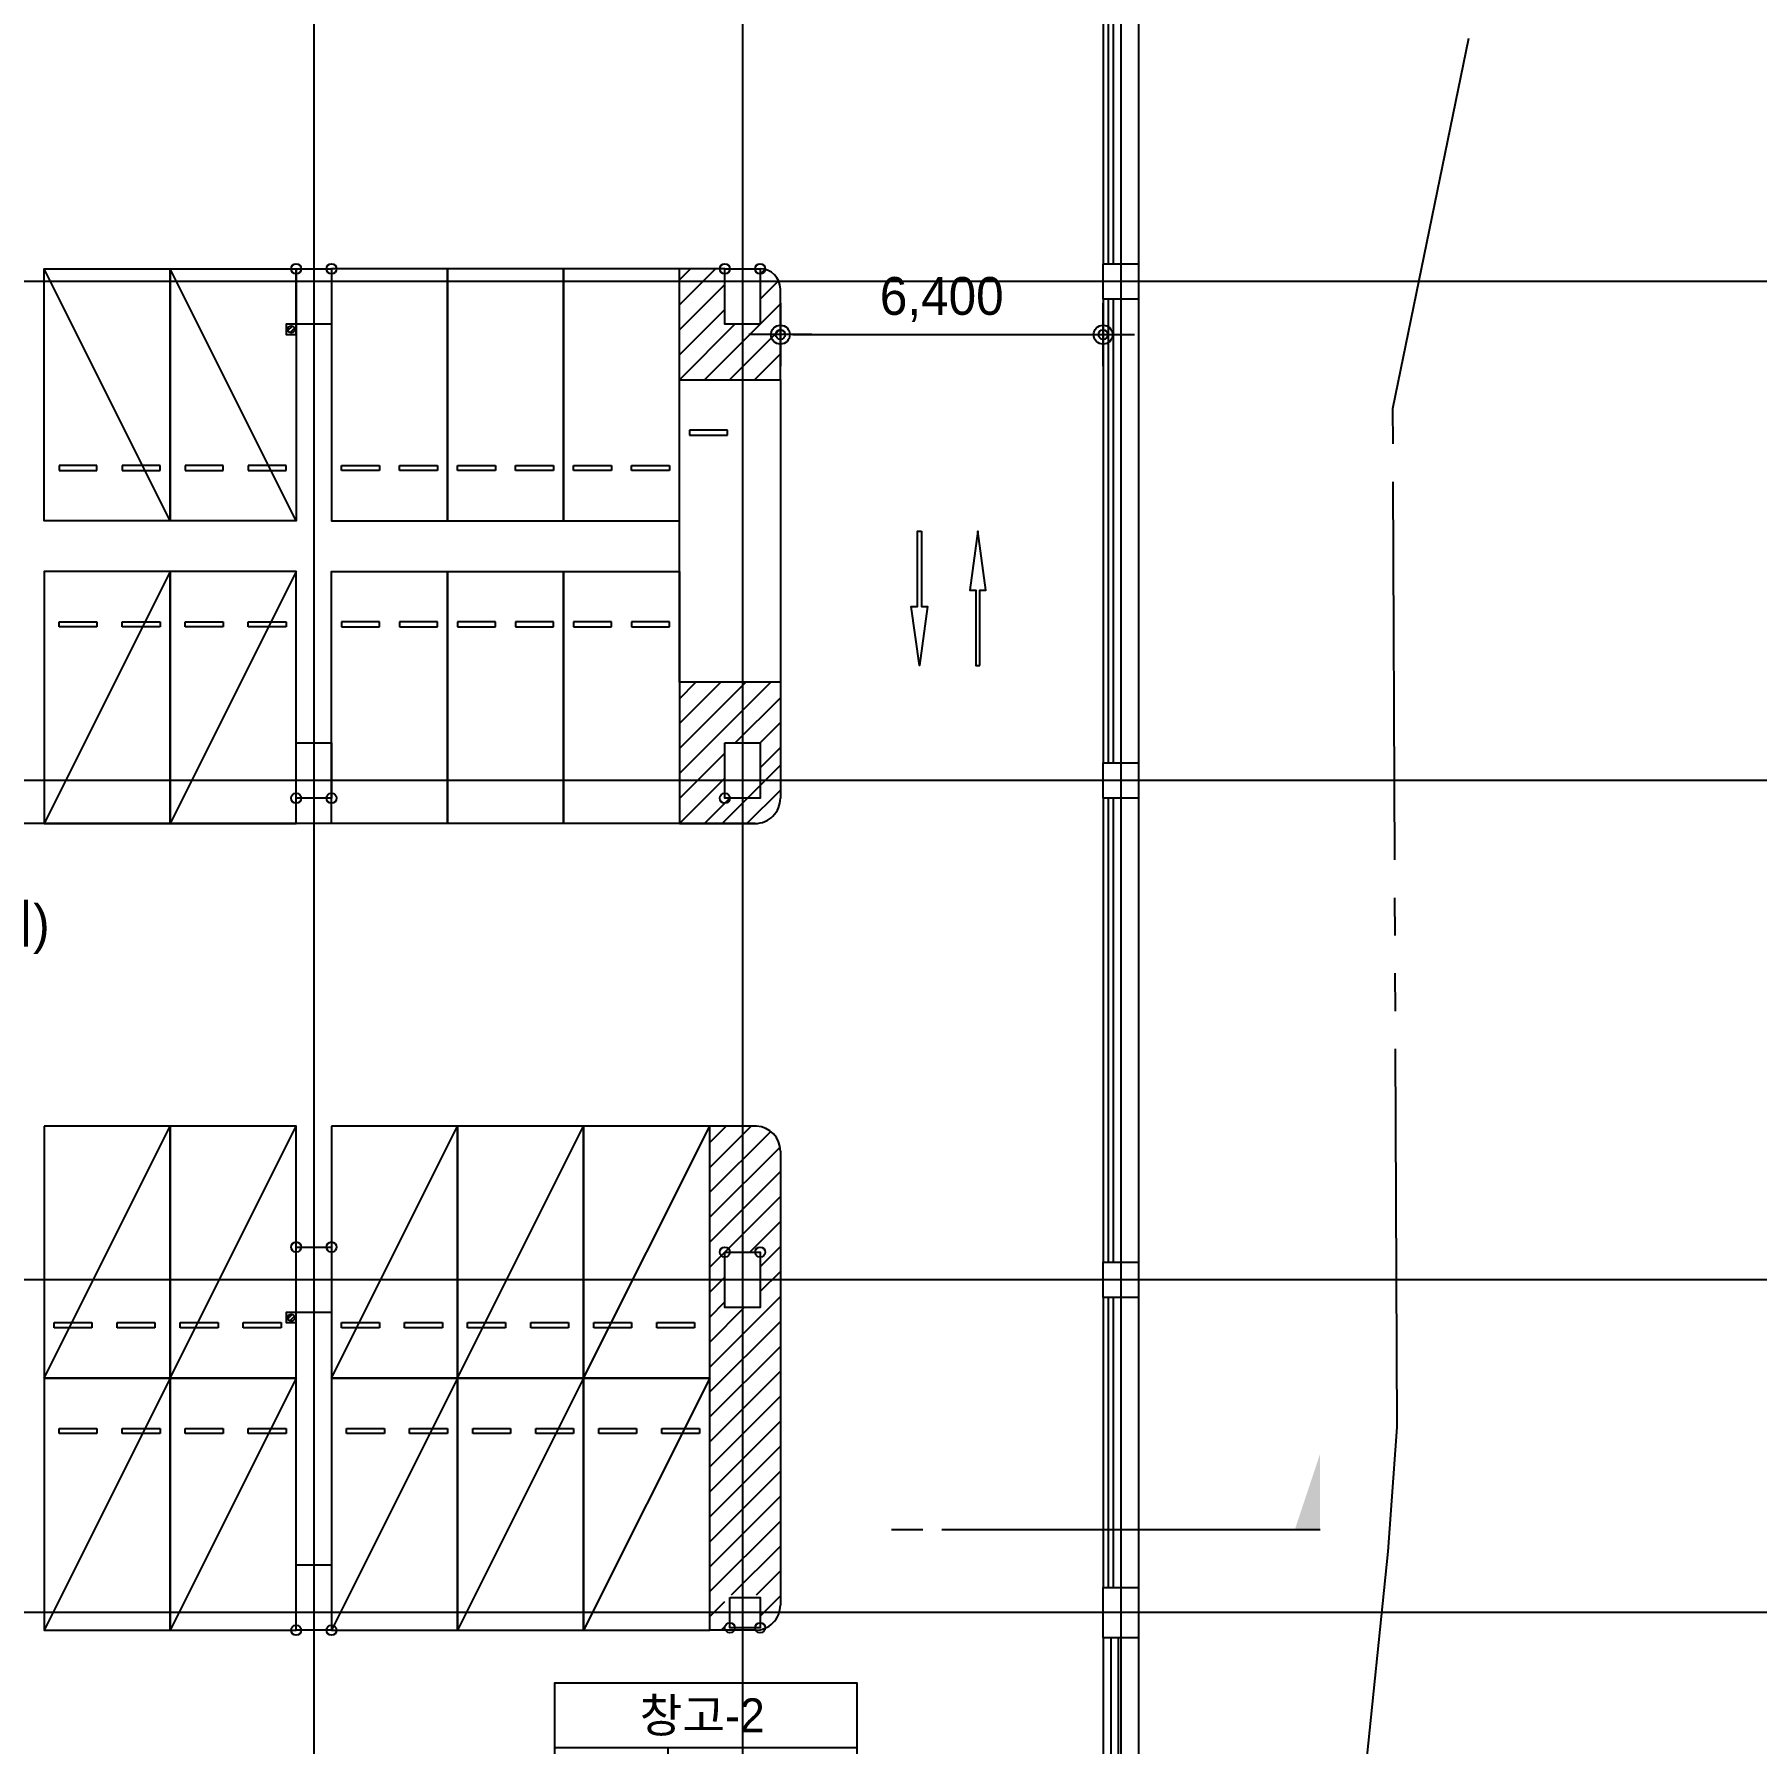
# Model space of a CAD drawing. Header units: metres. Extents: x 630750 to 860239, y 578133 to 726633.
# Drawn here: x 748965 to 783110, y 640213 to 674109 of the extents above; entities that cross this region are included whole.
import ezdxf
from ezdxf.enums import TextEntityAlignment as Align

# ---------------------------------------------------------------- set-up
doc = ezdxf.new("R2010")
doc.units = ezdxf.units.M
doc.header["$LTSCALE"] = 300
doc.linetypes.add('SITE$0$ACAD$0$DASHED', pattern=[19.05, 12.7, -6.35])
doc.linetypes.add('SITE$0$PROPERTY', pattern=[37.5, 25, -2.5, 2.5, -2.5, 2.5, -2.5])
doc.layers.get('Defpoints').update_dxf_attribs({"color": 8})
for name, color, linetype in [('A-CEN-1', 1, 'Continuous'), ('A-CON', 2, 'Continuous'), ('A-DIM', 7, 'Continuous'), ('A-HAT-2', 8, 'Continuous'), ('A-PARK', 4, 'Continuous'), ('A-ROM', 7, 'Continuous'), ('A-SYM1', 7, 'Continuous'), ('A-TXT', 3, 'Continuous'), ('A-WAL-BLK', 3, 'Continuous'), ('A-WALL-CONC', 2, 'Continuous'), ('A-코너가드', 7, 'Continuous'), ('DIM', 7, 'Continuous'), ('PAK', 8, 'Continuous'), ('PARK-SOL', 251, 'Continuous'), ('SITE$0$C-PROP', 72, 'SITE$0$ACAD$0$DASHED'), ('SYM', 7, 'Continuous'), ('주차장배수', 3, 'Continuous')]:
    doc.layers.add(name, color=color, linetype=linetype)
doc.styles.add('TEXT(돋음)', font='')
doc.styles.add('돋움', font='')
doc.styles.get('TEXT(돋음)').set_extended_font_data('Dotum')
doc.styles.get('돋움').set_extended_font_data('Dotum')
doc.dimstyles.new('DIM250', dxfattribs={"dimscale": 250, "dimtxt": 3, "dimasz": 1, "dimexe": 2, "dimexo": 3, "dimgap": 1, "dimtad": 1, "dimdec": 0, "dimzin": 0, "dimdsep": 46, "dimlunit": 6, "dimtxsty": 'TEXT(돋음)', "dimblk": 'Z_DOT', "dimcen": 2.5, "dimdle": 2, "dimclrd": 256, "dimclre": 256, "dimclrt": 3, "dimadec": 0, "dimazin": 0, "dimtfac": 1, "dimtdec": 0, "dimtix": 1, "dimtmove": 2, "dimatfit": 3, "dimldrblk": 'Z_DOT', "dimfxl": 1, "dimtolj": 1, "dimtzin": 0, "dimarcsym": 0})

# ---------------------------------------------------------------- blocks, each defined once
blk = doc.blocks.new('sym-rom')
at = {"color": 0, "linetype": 'ByBlock'}
for p, q in [((0, 5.1), (24, 5.1)), ((9, 0), (9, 5.1))]:
    blk.add_line(p, q, dxfattribs=at)
blk.add_lwpolyline([(0, 0), (24, 0), (24, 10.2), (0, 10.2)], close=True, dxfattribs=at)
blk = doc.blocks.new('351')
at = {"ltscale": 5}
for points in [[(1383106, 4240352), (1378268, 4241613), (1378848, 4243839), (1383686, 4242578), (1383106, 4240352)], [(1379765, 4243393), (1379576, 4242667)], [(1379673, 4242642), (1379862, 4243368)], [(1379862, 4243368), (1379765, 4243393)], [(1379862, 4243368), (1379765, 4243393)], [(1379576, 4242667), (1379673, 4242642)], [(1379475, 4242280), (1379286, 4241555)], [(1379383, 4241529), (1379572, 4242255)], [(1379572, 4242255), (1379475, 4242280)], [(1379286, 4241555), (1379383, 4241529)]]:
    blk.add_lwpolyline(points, dxfattribs=at)
for points in [[(1379765, 4243393), (1379576, 4242667)], [(1379673, 4242642), (1379862, 4243368)], [(1379576, 4242667), (1379673, 4242642)], [(1379475, 4242280), (1379286, 4241555)], [(1379383, 4241529), (1379572, 4242255)], [(1379572, 4242255), (1379475, 4242280)], [(1379286, 4241555), (1379383, 4241529)]]:
    blk.add_lwpolyline(points)
blk = doc.blocks.new('56')
at = {"ltscale": 5}
for points in [[(0, 5000), (0, 0), (2500, 0), (2500, 5000), (0, 5000)], [(200, 1100), (950, 1100)], [(200, 1000), (200, 1100)], [(950, 1100), (950, 1000)], [(1450, 1100), (2200, 1100)], [(1450, 1000), (1450, 1100)], [(2200, 1100), (2200, 1000)], [(2200, 1100), (2200, 1000)], [(950, 1000), (200, 1000)], [(2200, 1000), (1450, 1000)]]:
    blk.add_lwpolyline(points, dxfattribs=at)
for points in [[(200, 1000), (200, 1100)], [(200, 1100), (950, 1100)], [(950, 1100), (950, 1000)], [(1450, 1000), (1450, 1100)], [(1450, 1100), (2200, 1100)], [(950, 1000), (200, 1000)], [(2200, 1000), (1450, 1000)]]:
    blk.add_lwpolyline(points)
at = {"layer": 'PAK'}
blk.add_lwpolyline([(0, 0), (2500, 5000)], dxfattribs=at)
blk = doc.blocks.new('PAR-3')
at = {"ltscale": 5}
for points in [[(0, 0), (0, 6000), (2000, 6000), (2000, 0), (0, 0)], [(200, 5000), (200, 4900)], [(950, 5000), (200, 5000)], [(200, 4900), (950, 4900)], [(950, 4900), (950, 5000)]]:
    blk.add_lwpolyline(points, dxfattribs=at)
for points in [[(950, 5000), (200, 5000)], [(200, 5000), (200, 4900)], [(200, 4900), (950, 4900)], [(950, 4900), (950, 5000)]]:
    blk.add_lwpolyline(points)
blk = doc.blocks.new('Z_DOT')
at = {"layer": 'DIM', "color": 7}
for p, q in [((0, -2.5), (0, 2.5)), ((-2.5, 0), (2.5, 0))]:
    blk.add_line(p, q, dxfattribs=at)
for radius in [0.75, 0.375]:
    blk.add_circle((0, 0), radius, dxfattribs=at)
blk = doc.blocks.new('*D55')
at = {"layer": 'A-DIM', "lineweight": -2, "transparency": 16777216}
for p, q in [((763755, 667755), (763755, 668655)), ((770154, 667755), (770154, 668655)), ((764005, 668155), (769904, 668155))]:
    blk.add_line(p, q, dxfattribs=at)
at = {"layer": 'Defpoints', "color": 0, "transparency": 16777216}
for p in [(770154, 668155), (763755, 667005), (770154, 667005)]:
    blk.add_point(p, dxfattribs=at)
at = {"layer": 'A-DIM', "lineweight": -2, "transparency": 16777216, "xscale": 250, "yscale": 250, "zscale": 250, "rotation": 180}
blk.add_blockref('Z_DOT', (763755, 668155), dxfattribs=at)
at = {"layer": 'A-DIM', "lineweight": -2, "transparency": 16777216, "xscale": 250, "yscale": 250, "zscale": 250}
blk.add_blockref('Z_DOT', (770154, 668155), dxfattribs=at)
at = {"layer": 'A-DIM', "color": 3, "transparency": 16777216, "insert": (766954, 668853), "char_height": 750, "attachment_point": 5, "style": 'TEXT(돋음)'}
blk.add_mtext('\\A1;6,400', dxfattribs=at)
blk = doc.blocks.new('A$C5C412A49')
at = {"layer": 'SYM', "color": 2}
blk.add_line((0, 3400), (0, 3150), dxfattribs=at)
at = {"layer": 'SYM', "color": 3}
blk.add_line((0, 3000), (0, 0), dxfattribs=at)
blk.add_solid([(600, 0), (600, 0), (0, 200), (0, 0)], dxfattribs=at)

msp = doc.modelspace()

# ---------------------------------------------------------------- linework, layer by layer
at = {"layer": 'A-CEN-1', "linetype": 'Continuous'}
for p, q in [((754504.4, 708258.8), (754504.4, 599232.8)), ((763004.4, 708258.8), (763004.4, 599232.8)), ((770504.4, 708258.8), (770504.4, 599232.8)), ((796986.4, 669210.2), (657202.6, 669210.2)), ((796986.4, 659310.2), (657202.6, 659310.2)), ((796986.4, 649410.2), (657202.6, 649410.2)), ((796986.4, 642810.2), (706281.8, 642810.2))]:
    msp.add_line(p, q, dxfattribs=at)
at = {"layer": 'A-CON'}
for points in [[(754154.4, 669460.2), (754854.4, 669460.2), (754854.4, 668360.2), (754154.4, 668360.2)], [(762654.4, 669460.2), (763354.4, 669460.2), (763354.4, 668360.2), (762654.4, 668360.2)], [(770154.4, 669560.2), (770854.4, 669560.2), (770854.4, 668860.2), (770154.4, 668860.2)], [(754154.4, 660060.2), (754854.4, 660060.2), (754854.4, 658960.2), (754154.4, 658960.2)], [(762654.4, 660060.2), (763354.4, 660060.2), (763354.4, 658960.2), (762654.4, 658960.2)], [(770154.4, 659660.2), (770854.4, 659660.2), (770854.4, 658960.2), (770154.4, 658960.2)], [(754154.4, 650060.2), (754854.4, 650060.2), (754854.4, 648760.2), (754154.4, 648760.2)], [(762654.4, 649960.2), (763354.4, 649960.2), (763354.4, 648860.2), (762654.4, 648860.2)], [(770154.4, 649760.2), (770854.4, 649760.2), (770854.4, 649060.2), (770154.4, 649060.2)], [(754154.4, 643760.2), (754854.4, 643760.2), (754854.4, 642460.2), (754154.4, 642460.2)], [(770154.4, 643310.2), (770854.4, 643310.2), (770854.4, 642310.2), (770154.4, 642310.2)], [(762754.4, 643110.2), (763354.4, 643110.2), (763354.4, 642510.2), (762754.4, 642510.2)]]:
    msp.add_lwpolyline(points, close=True, dxfattribs=at)
at = {"layer": 'A-HAT-2'}
for p, q in [((762654.4, 669460.2), (761754.4, 669460.2)), ((761754.4, 669260.2), (761754.4, 669460.2)), ((763754.4, 667260.2), (763754.4, 669060.2)), ((763754.5, 663260.2), (763754.5, 658960.2)), ((763754.4, 661260.2), (763754.4, 658960.2)), ((763254.5, 658460.2), (718403.4, 658460.2)), ((761754.4, 658460.2), (763254.4, 658460.2)), ((763281.9, 652460.2), (762354.4, 652460.2)), ((763754.4, 651961), (763754.4, 642960.2)), ((763254.5, 642460.2), (762354.4, 642460.2))]:
    msp.add_line(p, q, dxfattribs=at)
for centre, radius, start, end in [((763354.4, 669060.2), 400, 0.00007, 90), ((763254.4, 658960.2), 500, 269.99627, 0.00105), ((763254.4, 651961), 500, 0.00001, 86.84585), ((763254.4, 642960.2), 500, 269.99627, 0.00105)]:
    msp.add_arc(centre, radius, start, end, dxfattribs=at)
at = {"layer": 'A-PARK', "color": 8}
for points in [[(766550.6, 664259.9), (766550.6, 662765.5), (766670.7, 662765.5), (766510.6, 661593.2), (766350.6, 662765.5), (766470.6, 662765.5), (766470.6, 664259.9)], [(767708.4, 661593.2), (767708.4, 663087.6), (767828.4, 663087.6), (767668.4, 664259.9), (767508.3, 663087.6), (767628.4, 663087.6), (767628.4, 661593.2)]]:
    msp.add_lwpolyline(points, close=True, dxfattribs=at)
at = {"layer": 'A-WAL-BLK'}
for p, q in [((770154.4, 675460.2), (770154.4, 669560.2)), ((770254.4, 675460.2), (770254.4, 669560.2)), ((770154.4, 668860.2), (770154.4, 659660.2)), ((770254.4, 668860.2), (770254.4, 659660.2)), ((770154.4, 658960.2), (770154.4, 649760.2)), ((770254.4, 658960.2), (770254.4, 649760.2)), ((770154.4, 649060.2), (770154.4, 643310.2)), ((770254.4, 649060.2), (770254.4, 643310.2)), ((770154.4, 642310.2), (770154.4, 633410.2)), ((770304.4, 642310.2), (770304.4, 633410.2))]:
    msp.add_line(p, q, dxfattribs=at)
at = {"layer": 'A-WALL-CONC'}
for p, q in [((770854.4, 687510.2), (770854.4, 609960.2)), ((770354.4, 675460.2), (770354.4, 669560.2)), ((770354.4, 668860.2), (770354.4, 659660.2)), ((770354.4, 658960.2), (770354.4, 649760.2)), ((770354.4, 649060.2), (770354.4, 643310.2)), ((770454.4, 642310.2), (770454.4, 633410.2))]:
    msp.add_line(p, q, dxfattribs=at)
at = {"layer": 'A-코너가드'}
for centre in [(754154.4, 669460.2), (754854.4, 669460.2), (762654.4, 669460.2), (763354.4, 669460.2), (754154.4, 658960.2), (754854.4, 658960.2), (762654.4, 658960.2), (754154.4, 650060.2), (754854.4, 650060.2), (762654.4, 649960.2), (763354.4, 649960.2), (754154.4, 642460.2), (754854.4, 642460.2), (762754.4, 642510.2), (763354.4, 642510.2)]:
    msp.add_circle(centre, 100, dxfattribs=at)
at = {"layer": 'PARK-SOL'}
for p, q in [((761754.5, 669240.1), (761974.6, 669460.2)), ((761754.5, 668745.1), (762469.6, 669460.2)), ((763354.5, 669355.2), (763448.4, 669449.1)), ((761754.5, 668250.2), (762654.5, 669150.2)), ((763354.5, 668860.2), (763719.1, 669224.8)), ((761754.5, 667755.2), (762654.5, 668655.2)), ((762249.5, 667260.2), (763754.5, 668765.2)), ((761754.5, 667260.2), (762854.5, 668360.2)), ((762744.5, 667260.2), (763754.5, 668270.3)), ((763239.5, 667260.2), (763754.5, 667775.3)), ((761754.5, 660935.1), (762079.7, 661260.2)), ((761754.5, 659945.1), (763069.6, 661260.2)), ((761754.5, 659450.2), (763564.6, 661260.2)), ((761754.5, 660440.1), (762574.6, 661260.2)), ((762859.6, 660060.2), (763754.5, 660955.2)), ((763354.4, 660060.1), (763754.5, 660460.2)), ((761754.5, 658955.2), (762654.4, 659855.1)), ((763354.5, 659565.2), (763754.5, 659965.2)), ((761754.5, 658460.2), (762654.5, 659360.2)), ((762597.3, 658460.2), (763754.5, 659617.5)), ((763092.2, 658460.2), (763754.5, 659122.5)), ((762249.5, 658460.2), (762749.5, 658960.2)), ((762354.5, 651640.1), (763174.6, 652460.2)), ((762354.5, 652135.1), (762679.7, 652460.2)), ((762354.5, 651145.1), (763563.5, 652354.1)), ((762354.5, 650650.2), (763747.7, 652043.3)), ((762354.5, 650155.2), (763754.5, 651555.2)), ((762354.5, 649660.2), (763754.5, 651060.2)), ((763149.5, 649960.2), (763754.5, 650565.3)), ((763354.5, 649670.3), (763747.7, 650063.4)), ((762354.5, 649165.2), (762654.5, 649465.2)), ((763354.5, 649175.3), (763754.5, 649575.3)), ((762354.5, 647680.3), (763754.5, 649080.3)), ((762354.5, 648670.3), (762654.5, 648970.3)), ((762354.5, 648175.3), (763039.5, 648860.2)), ((762354.5, 647185.3), (763754.5, 648585.4)), ((762354.5, 646690.4), (763747.7, 648083.5)), ((762354.5, 646195.4), (763754.5, 647595.4)), ((762354.5, 645700.4), (763754.5, 647100.4)), ((762354.5, 645205.5), (763754.5, 646605.5)), ((762354.5, 644710.5), (763747.7, 646103.7)), ((762354.5, 644215.5), (763754.5, 645615.5)), ((762354.5, 643720.5), (763754.5, 645120.5)), ((762354.5, 643225.6), (763754.5, 644625.6)), ((762784.2, 643160.2), (763747.7, 644123.8)), ((763279.2, 643160.2), (763754.5, 643635.6)), ((762354.5, 642730.6), (762654.5, 643030.6)), ((763354.5, 642740.6), (763754.5, 643140.6)), ((762579.2, 642460.2), (762654.5, 642535.6))]:
    msp.add_line(p, q, dxfattribs=at)
at = {"layer": 'SITE$0$C-PROP', "color": 9, "linetype": 'SITE$0$PROPERTY'}
msp.add_lwpolyline([(772973.5, 616462.3), (775808, 644020.3), (775982.9, 646488.4), (775900.4, 666689.2), (780047, 686894.3)], dxfattribs=at)
at = {"layer": '주차장배수', "color": 4}
for p, q in [((753988.6, 668234.4), (754080.2, 668326.1)), ((754120.2, 668286.1), (754028.6, 668194.4)), ((753988.6, 648634.4), (754080.2, 648726.1)), ((754120.2, 648686.1), (754028.6, 648594.4))]:
    msp.add_line(p, q, dxfattribs=at)
for points in [[(754154.4, 668360.2), (753954.4, 668360.2), (753954.4, 668160.2), (754154.4, 668160.2)], [(754154.4, 648760.2), (753954.4, 648760.2), (753954.4, 648560.2), (754154.4, 648560.2)]]:
    msp.add_lwpolyline(points, close=True, dxfattribs=at)
for centre in [(754054.4, 668260.2), (754054.4, 648660.2)]:
    msp.add_circle(centre, 70.7, dxfattribs=at)

# ---------------------------------------------------------------- block references
at = {"layer": 'A-ROM', "color": 7, "xscale": 250, "yscale": 250, "zscale": 250}
msp.add_blockref('sym-rom', (759279.4, 638859.2), dxfattribs=at)
at = {"layer": 'A-SYM1', "xscale": 2.5, "yscale": 2.5, "zscale": 2.5, "rotation": 90}
msp.add_blockref('A$C5C412A49', (774456.6, 644460.2), dxfattribs=at)
at = {"layer": 'PAK', "ltscale": 5, "xscale": -1}
for name, p, rotation in [('351', (-3697259.9, 400671.6), 255.3897951263312), ('351', (-3694959.9, 400671.6), 255.3897951263312), ('351', (-3692659.9, 400671.6), 255.3897951263312), ('56', (751654.4, 664460.2), 359.9999939035226), ('56', (754154.4, 664460.2), 359.9999939035226)]:
    msp.add_blockref(name, p, dxfattribs=dict(at, rotation=rotation))
at = {"layer": 'PAK', "ltscale": 5}
for name, p, rotation in [('PAR-3', (761754.4, 661260.2), 6.05645680309722e-06), ('351', (-3697260, 927247.9), 284.6102173628115), ('351', (-3694960, 927247.9), 284.6102173628115), ('351', (-3692660, 927247.9), 284.6102173628115), ('56', (751654.4, 663460.2), 180.0000060964774), ('56', (754154.4, 663460.2), 180.0000060964774), ('56', (749154.4, 647460.2), 6.096477442765265e-06), ('56', (751654.4, 647460.2), 6.096477442765265e-06), ('56', (754854.4, 647460.2), 6.096477442765265e-06), ('56', (757354.4, 647460.2), 6.096477442765265e-06), ('56', (759854.4, 647460.2), 6.096477442765265e-06), ('56', (751654.4, 647460.2), 180.0000060964774), ('56', (754154.4, 647460.2), 180.0000060964774), ('56', (757354.4, 647460.2), 180.0000060964774), ('56', (759854.4, 647460.2), 180.0000060964774), ('56', (762354.4, 647460.2), 180.0000060964774)]:
    msp.add_blockref(name, p, dxfattribs=dict(at, rotation=rotation))

# ---------------------------------------------------------------- texts
at = {"layer": 'A-ROM', "color": 3, "style": '돋움'}
msp.add_text('창고-2', height=675, dxfattribs=at).set_placement((762204, 640771.7), align=Align.MIDDLE_CENTER)
at = {"layer": 'A-TXT', "style": '돋움'}
msp.add_text('(주차대수 : 154대)', height=750, dxfattribs=at).set_placement((741452.1, 656100))

# ---------------------------------------------------------------- dimensions: what is measured, and where the dimension line sits
at = {"layer": 'A-DIM'}
dim = msp.add_linear_dim(base=(770154.4, 668155.4), p1=(763754.5, 667005.4), p2=(770154.4, 667005.4), angle=360, dimstyle='DIM250', dxfattribs=at)
dim.commit()
dim.dimension.update_dxf_attribs({"geometry": '*D55', "text_midpoint": (766954.5, 668853.2)})

doc.saveas('drawing.dxf')
